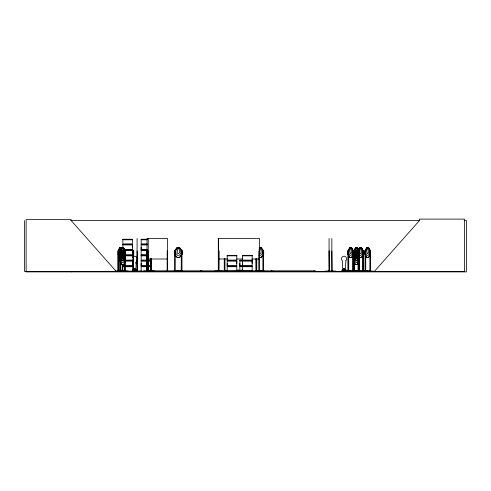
<?xml version="1.0" encoding="UTF-8"?>
<svg xmlns="http://www.w3.org/2000/svg" width="491" height="491" viewBox="0 0 491 491"><rect width="100%" height="100%" fill="white"/><g stroke="black" fill="none" stroke-linecap="round" stroke-linejoin="round"><path stroke-width="0.74" d="M132.417 247.274L132.417 244.917L122.83 244.917L122.842 247.274M145.956 265.76L141.156 265.76L141.169 263.403M147.196 249.624L141.156 249.624L141.169 247.274M227.186 265.76L227.186 261.052L236.785 261.052L236.772 265.76L227.186 265.76L227.198 263.403M236.772 263.403L236.772 261.046M242.266 265.76L239.86 265.76L239.872 263.403M242.572 265.76L242.572 261.052L252.165 261.052L252.159 265.76L242.572 265.76L242.579 263.403M252.159 263.403L252.159 261.046M132.662 271.228L132.423 271.449L133.515 271.425L133.159 271.228M140.389 271.413L140.389 271.069M141.169 271.443L145.956 271.265M144.557 271.413L144.557 271.069M148.079 271.394L148.184 270.713M152.247 271.394L152.247 271.069M328.141 271.413L328.141 271.069M333.058 271.413L333.058 271.069M335.832 271.394L325.361 271.406L325.367 271.038L335.838 271.069L335.838 271.413M133.38 271.413L133.38 271.038L141.077 271.069L141.077 271.413M343.755 268.97C344.799 269.252 343.381 268.859 344.148 268.822M120.307 248.17L119.81 252.38M122.547 255.345L122.001 258.119L122.547 260.813L123.106 260.813L123.677 259.549L123.106 255.345M355.588 250.95L356.147 248.17L356.779 248.17L357.295 252.38L356.718 253.638L356.147 253.638L355.588 250.95L353.759 254.172L353.759 257.431L355.496 260.684L357.319 260.684M356.147 251.429L355.588 255.633L356.147 256.897L356.718 256.897L357.295 254.203L356.718 251.429L356.085 251.429M356 255.345L355.447 258.119L356 260.813L356.57 260.813L357.147 259.549L356.57 255.345M146.944 271.069L146.944 271.357M146.969 271.357L147.024 238.485L167.541 238.485L167.591 271.462M114.747 271.462L128.243 271.462M121.068 271.069L121.062 271.394M149.577 271.069L149.546 271.413M121.848 247.752L121.007 250.95L121.007 253.387L122.136 255.326L123.253 255.326L124.358 253.387L124.358 250.95L123.529 247.752L121.786 247.752M117.054 271.394L117.085 271.038L117.024 271.413M122.805 271.357L122.805 264.624M358.847 250.95L359.743 247.752L361.585 247.752M351.12 271.394L351.139 271.044L351.133 271.357M356.791 271.069L356.754 271.413M259.027 249.563L259.432 248.17L260.267 248.17L261.12 250.95L261.12 252.38L260.267 253.638L259.432 253.638M345.32 271.394L344.725 271.431L345.333 271.357M350.77 271.069L350.85 271.357M355.3 271.394L355.337 271.038L355.349 271.462M360.756 271.069L360.867 271.413M362.333 271.069L362.333 271.357M367.734 271.413L367.851 271.069M343.878 268.908L343.896 269.221L343.945 268.835M134.466 269.283L134.325 268.89L134.847 268.97M134.27 269.056L134.466 268.822M232.587 271.462L235.925 271.394M177.055 247.752L175.796 250.95L175.796 253.387L177.478 255.326L179.147 255.326L180.798 253.387L180.798 250.95L179.559 247.752L177.042 247.752L174.538 250.95L174.52 271.419M134.847 269.136L134.258 269.209L134.614 268.822M173.575 271.462L174.919 271.038L174.937 271.462M173.931 271.394L173.98 271.038L173.998 271.462M255.13 271.462L256.419 271.394M256.099 271.413L256.081 258.548L256.204 271.462M223.743 271.462L224.117 271.357M118.196 250.95L119.779 247.667M120.068 271.462L120.117 250.919L121.823 247.667M123.591 251.005L121.848 251.005L121.007 254.203L121.007 256.646L122.136 258.579L123.253 258.579L124.358 256.646L124.358 254.203L123.529 251.005L125.205 254.203L123.529 257.345L121.848 257.345L120.172 254.148L121.823 250.926L122.4 248.17L122.959 248.17L123.529 250.95L123.529 252.38L122.959 253.638L122.4 253.638L121.854 250.95L123.615 250.926M120.172 254.203L121.885 250.926M121.909 251.005L120.049 254.172L120.049 250.919L121.762 247.667L123.554 247.667L125.26 250.919L125.328 257.431L125.328 254.172L123.554 250.926M121.909 254.841L123.701 254.841L125.414 258.088L125.414 261.347L123.701 264.6L121.909 264.6L120.197 261.347L120.197 258.088L121.971 254.841M120.264 261.347L120.264 258.088L121.995 254.921L121.154 258.119L121.154 260.561L122.284 262.495L123.401 262.495L124.511 260.561L124.511 258.119L123.677 254.921L121.934 254.921M125.26 254.172L123.554 257.425L121.823 257.425L120.049 254.172M123.529 260.598L125.273 257.401M123.554 260.684L125.328 257.431M123.64 264.6L125.352 261.316M357.73 256.775L359.117 254.172L359.117 250.919L357.38 247.667L355.558 247.667L353.821 250.919L354.422 250.95L354.422 258.548M355.619 247.667L353.876 250.95L353.759 257.431M355.306 256.701L353.937 254.148L355.582 251.005L354.729 254.203L354.729 256.646L355.877 258.579L357.012 258.579L358.142 256.646L358.142 254.203L357.295 251.005L355.521 251.005M357.147 264.514L358.976 261.347L357.233 264.6L355.41 264.6L353.673 261.347L353.673 258.088L355.472 254.841L357.233 254.841L358.976 258.088L358.909 261.347M355.502 264.514L353.79 261.316L353.79 258.119L355.502 254.921M357.233 260.598L359.001 257.401M357.258 260.684L359.056 257.431L359.001 250.95L357.295 247.752L358.142 250.95L358.142 253.387L357.012 255.326L355.877 255.326L354.729 253.387L354.729 250.95L355.582 247.752L357.356 247.752M357.172 264.6L358.915 261.316L358.853 258.119L357.147 254.921L357.994 258.119L357.994 260.561L356.865 262.495L355.73 262.495L354.582 260.561L354.582 258.119L355.441 254.921L357.209 254.921M353.624 270.713L353.624 271.462L353.569 250.95L352.851 250.668M347.916 250.919L349.733 247.667L351.636 247.667L353.452 250.919L353.391 254.172L351.574 257.425L349.733 257.425L347.916 254.172L347.916 250.919L348.542 250.95L348.542 271.462M349.795 247.667L347.978 250.95L348.051 271.462L348.082 270.713M351.636 257.425L353.33 254.148M358.264 250.269L359.713 247.667L361.615 247.667L363.432 250.919L363.432 254.172L361.554 257.425M359.774 247.667L358.313 250.312L359.805 247.752M366.795 257.425L364.917 254.172L364.917 250.919L366.734 247.667L368.637 247.667L370.453 250.919L370.435 271.462M368.606 257.345L366.765 257.345L364.979 254.148L364.979 250.919L366.795 247.667M361.529 257.345L363.432 254.172M368.551 257.345L370.392 254.148M368.575 257.425L370.453 254.172L370.331 250.95L368.551 247.752L369.435 250.95L369.435 253.387L368.256 255.326L367.065 255.326L365.869 253.387L365.869 250.95L366.765 247.752L368.606 247.752M182.063 254.148L179.546 257.345L177.042 257.345L174.538 254.148M182.149 254.172L179.589 257.425L177.005 257.425L174.458 254.172L174.458 250.919L177.012 247.667L179.602 247.667L182.149 250.919L182.149 254.172L182.136 250.919M259.205 257.425L261.157 257.425L263.692 254.172L263.704 250.919L261.144 247.667L259.205 247.667M261.157 257.425L263.704 254.172M133.656 254.148L132.392 255.743L133.736 254.172L133.736 250.919L132.453 249.293M374.351 271.462L419.424 220.606L419.424 219.109L464.492 219.109L464.492 271.462L24.55 271.462L24.55 220.606M133.583 271.443L133.656 250.95L132.895 250.68M134.755 271.327L134.89 271.449M135.35 271.327L135.78 271.443L135.491 271.124L135.019 271.437L136.547 271.425L135.228 271.228M346.247 271.455L345.995 271.124L341.632 271.431L342.233 271.425M342.454 270.854L342.454 269.786L342.135 269.786L341.896 271.278M345.676 270.854L346.002 269.786L345.701 271.431L345.995 271.259L345.461 271.443L345.774 270.854M227.161 271.449L236.625 271.253M359.363 250.901L358.54 250.668M146.803 271.406L146.834 270.713M118.693 250.913L118 250.95L117.95 271.462M359.363 250.938L359.302 271.462M369.864 250.913L369.889 271.462L369.833 270.713M132.588 271.278L133.129 271.443M133.19 271.327L154.567 271.462M133.62 271.455L133.374 271.124L132.852 271.437L132.92 269.786L132.601 269.786M134.718 271.449L135.043 271.449M135.363 270.332L135.473 271.462L135.755 271.271M132.478 271.443L136.467 271.124C137.425 271.535 135.541 271.486 136.467 271.124L136.467 269.786L136.148 269.786L136.173 270.854M342.153 271.124L342.46 271.425L341.932 271.124M345.498 271.455L345.247 271.124L344.952 271.431L373.553 271.462M141.15 255.13L145.956 255.32M141.113 271.284L141.169 266.711L145.956 266.711M352.869 250.944L352.888 271.462M227.161 271.278L227.198 266.711L236.785 266.711L236.785 270.498M120.626 250.919L119.921 250.95L119.964 271.462M132.625 269.786L132.957 271.437L132.908 250.668M70.63 220.606L419.658 220.606M464.148 220.606L466.45 220.606L466.45 271.891L26.133 271.891L26.133 219.643L71.207 219.643L71.207 220.606L116.275 271.462M122.824 239.234L132.435 239.234M141.15 239.234L147.202 239.234M147.202 239.424L141.15 239.424L141.169 243.966L147.196 243.966M122.842 239.706L132.417 239.706M141.169 239.706L147.196 239.706M122.848 239.712L132.404 239.712M141.175 239.712L147.196 239.712M122.762 244.297L132.496 244.297M141.089 244.297L147.214 244.297M122.762 244.586L132.496 244.586M141.089 244.586L147.214 244.586M147.196 244.917L141.156 244.917L141.156 249.624M121.369 247.667L119.712 247.667L118.147 250.919L118.208 271.462M119.736 247.752L121.345 247.752M259.223 247.752L261.114 247.752L262.354 250.95L262.354 253.387L260.703 255.326L259.033 255.326M351.605 247.752L349.764 247.752L348.868 250.95L348.868 253.387L350.065 255.326L351.255 255.326L352.434 253.387L352.434 250.95L351.55 247.752L353.33 250.95L353.293 271.462L353.189 270.713M120.24 248.17L120.823 248.17L121.081 249.563M351.004 248.17L350.347 248.17L349.77 250.95L350.347 253.638L350.942 253.638L351.55 252.38L350.942 248.17M368.005 248.17L367.348 248.17L366.771 250.95L367.348 253.638L367.943 253.638L368.551 252.38L367.943 248.17M124.235 249.624L132.429 249.624L132.429 244.917M125.193 249.956L132.496 249.956M141.089 249.956L147.214 249.956M125.193 250.25L132.496 250.25M141.089 250.25L147.214 250.25M124.235 250.576L132.429 250.576M147.196 250.576L141.156 250.576L141.156 255.117L145.956 255.117M120.583 250.668L120.583 257.787M181.326 250.668L181.351 271.462M362.781 250.668L363.549 250.95L363.518 271.462M124.671 250.95L125.26 250.919M137.087 250.95L137.357 271.462M148.264 250.95L148.528 271.462M167.541 250.95L167.192 250.95L167.155 271.462M174.526 250.95L175.287 250.938L175.25 271.462M218.292 250.95L219.158 250.95L219.078 271.462M259.487 250.95L258.794 250.95L258.794 271.462M262.869 250.95L263.593 250.95L263.612 271.443M329.074 250.95L329.344 271.462L329.338 250.95M331.848 250.95L332.119 271.462M355.496 250.926L357.319 250.926L359.056 254.172L357.319 257.425L355.558 257.425L353.821 254.172M364.917 250.919L365.734 250.95M123.02 251.429L122.4 251.429L121.854 254.203L122.4 256.897L122.959 256.897L123.529 255.633L122.959 251.429M120.062 255.326L119.031 253.387L119.031 250.95L119.804 247.752L118.263 250.95L118.147 254.172L119.779 257.425L118.196 254.148M146.656 254.172L146.772 250.95M347.916 254.172L349.825 257.345M359.117 254.172L357.258 250.926M125.236 254.995L132.417 254.995M141.169 254.995L145.956 254.995M125.223 255.13L132.435 255.117M125.223 255.32L132.435 255.32M227.186 255.345L236.785 255.345M242.572 255.345L252.165 255.345M125.223 255.369L132.435 255.369M141.15 255.369L145.956 255.357M227.18 255.369L236.791 255.369M242.56 255.369L252.178 255.369M125.223 255.535L132.435 255.547M145.956 255.559L141.15 255.547L141.169 260.101L145.956 260.101M125.236 255.836L132.417 255.836M141.169 255.836L145.956 255.836M227.198 255.836L236.772 255.836M242.579 255.836L252.159 255.836M119.736 257.345L118.263 254.148M259.223 257.345L261.114 257.345M349.764 257.345L351.605 257.345M353.876 257.401L355.558 260.684M355.582 257.345L357.295 257.345M359.743 257.345L361.585 257.345M359.713 257.425L361.615 257.425M366.734 257.425L368.637 257.425M123.615 254.921L125.414 258.088M147.024 258.996L167.541 258.996M218.458 258.996L227.579 258.996M236.693 258.996L242.775 258.996M251.889 258.996L259.487 258.996M125.23 260.101L132.429 260.101M147.196 260.101L150.59 260.101M239.86 260.101L242.266 260.101M125.193 260.426L132.496 260.426M141.089 260.426L145.956 260.426M147.214 260.426L150.657 260.426M227.118 260.426L236.846 260.426M239.792 260.426L242.229 260.426M242.505 260.426L252.233 260.426M121.848 260.598L123.591 260.598M355.521 260.598L357.295 260.598M123.615 260.684L121.823 260.684L120.117 257.431L120.172 250.95M125.193 260.721L132.496 260.721M141.089 260.721L145.956 260.721M147.214 260.721L150.657 260.721M227.118 260.721L236.846 260.721M239.792 260.721L242.229 260.721M242.505 260.721L252.233 260.721M125.23 261.052L132.429 261.052M145.956 261.046L141.156 261.052L141.156 265.76M147.196 261.046L150.59 261.052M242.266 261.046L239.86 261.052L239.86 265.76M120.197 261.347L121.995 264.514M121.934 264.514L123.677 264.514M355.441 264.514L357.209 264.514M122.83 265.76L132.429 265.76M147.196 265.76L150.59 265.76M122.762 266.091L132.496 266.091M141.089 266.091L145.956 266.091M147.214 266.091L150.657 266.091M227.118 266.091L236.846 266.091M239.792 266.091L242.229 266.091M242.505 266.091L252.233 266.091M122.762 266.38L132.496 266.38M141.089 266.38L145.956 266.38M147.214 266.38L150.657 266.38M227.118 266.38L236.846 266.38M239.792 266.38L242.229 266.38M242.505 266.38L252.233 266.38M122.83 266.711L132.429 266.711M147.196 266.711L150.59 266.711M242.266 266.711L239.86 266.711L239.86 271.253M133.251 270.473L135.817 270.473L136.345 260.586A2.565 2.565 0 0 0 136.093 256.744A2.565 2.565 0 0 0 132.312 257.493M133.589 270.645L134.196 270.645M134.829 270.645L135.264 270.645M343.086 270.645L343.952 270.645M344.363 270.645L344.799 270.645M117.932 270.713L118.699 270.713M119.853 270.713L120.651 270.713M122.106 270.713L122.873 270.713M132.865 270.713L133.718 270.713L133.718 271.462M137.437 270.713L137.014 270.713L137.007 271.462M146.441 270.713L147.41 270.713M148.184 270.713L148.607 270.713L148.607 271.462M167.161 270.713L167.578 270.713M181.234 270.713L182.118 270.713M256.007 270.713L256.885 270.713L256.885 271.462M259.567 270.713L258.714 270.713L258.714 271.462M262.789 270.713L263.673 270.713L263.673 271.462M329.418 270.713L328.995 270.713L329.031 271.462L329.08 238.485M347.984 270.713L348.8 270.713M353.637 270.713L352.82 270.713L352.833 271.462M353.882 270.713L354.686 270.713M359.32 270.713L357.964 270.713L357.976 271.462M362.8 270.713L363.616 270.713M364.985 270.713L365.801 270.713L365.789 271.462M369.821 270.713L370.637 270.713M132.92 270.854L136.246 270.854M118.472 270.928L124.616 270.928M146.981 270.928L150.841 270.928M175.299 270.928L181.271 270.928M225.025 270.928L227.265 270.928M256.854 270.928L262.826 270.928M348.604 270.928L353.023 270.928M354.477 270.928L358.725 270.928M359.289 270.928L363.002 270.928M365.605 270.928L370.024 270.928M115.735 271.069L127.991 271.069L128.028 271.413M154.37 271.413L154.334 271.044L143.507 271.038L143.519 271.462M173.943 271.069L174.937 271.038M181.682 271.069L182.621 271.069L182.572 271.462M259.647 271.069L259.653 271.413M263.188 271.038L264.176 271.069L264.127 271.462M122.842 271.13L124.254 271.13M125.236 271.13L132.417 271.13M141.169 271.13L145.956 271.13M147.19 271.13L150.584 271.13M227.198 271.13L236.607 271.13M239.872 271.13L241.29 271.13M243.223 271.13L252.159 271.13M124.229 271.265L122.75 271.406L122.818 270.713M125.223 271.265L132.625 271.443M147.202 271.265L150.602 271.253M241.259 271.265L239.854 271.449M243.205 271.253L252.178 271.253L252.159 266.711L242.572 266.711L242.572 270.498M182.996 271.462L181.738 271.413M260.021 271.443L259.696 271.413M264.551 271.462L263.293 271.413M345.774 271.259L346.075 271.425L345.768 271.124M343.117 271.443L342.902 271.124C342.319 271.498 343.27 271.48 342.675 271.124L342.436 271.462M232.292 271.462L231.918 271.357M133.736 271.038L133.822 271.413M182.02 271.413L182.087 270.713M240.111 271.069L240.062 271.462M240.124 271.394L243.462 271.443L243.426 270.179L240.866 270.179L240.866 271.462M366.243 271.038L366.304 271.413M356.263 271.038L356.251 271.462L356.411 271.069M362.045 271.038L362.07 271.357M122.228 271.038L122.216 271.462M154.334 271.044L154.303 271.462M119.73 271.069L119.7 271.462M261.102 247.752L263.618 250.95M179.546 247.752L182.063 250.95L181.314 250.68M359.246 254.031L360.044 255.326L361.235 255.326L362.413 253.387L362.413 250.95L361.529 247.752M368.575 247.667L370.392 250.95M361.554 247.667L363.371 250.95L363.358 271.462M359.031 256.063L359.805 257.345M358.989 256.124L359.774 257.425M351.574 247.667L353.391 250.95M357.319 247.667L359.062 250.95L359.105 271.462M123.493 247.667L125.205 250.95M123.468 247.752L125.144 250.95L125.107 271.462M121.909 260.598L120.172 257.401L121.885 260.684M120.258 261.316L121.971 264.6M133.19 269.946L132.717 260.586A2.565 2.565 0 0 1 132.312 260.058M373.252 271.462L373.252 271.038L345.357 271.038L345.369 271.462M370.625 271.462L370.57 250.95L369.797 250.68M370.539 270.713L370.539 271.462M370.294 270.713L370.269 271.462M367.814 271.038L367.814 271.462M365.734 254.749L365.703 271.462M365.605 270.713L365.605 271.462L365.543 250.95M365.433 270.713L365.433 271.462M365.052 250.95L365.052 271.462L364.997 270.713M363.42 270.713L363.42 271.462M363.272 270.713L363.248 271.462M363.058 254.749L363.002 271.462M362.898 270.713L362.898 271.462M362.8 250.698L362.812 271.462M358.97 270.713L358.939 271.462M358.608 270.713L358.608 271.462L358.583 261.586M358.51 250.698L358.583 257.787M358.412 270.713L358.442 271.462M358.166 270.713L358.166 271.462M358.031 262.347L358.031 271.462M354.619 261.586L354.674 271.462M354.594 270.713L354.594 271.462M354.422 261.586L354.477 271.462M354.336 270.713L354.312 271.462M354.263 270.713L354.232 271.462M354.152 250.95L354.152 254.749M354.152 261.586L354.152 271.462M354.097 270.713L354.097 271.462M353.956 250.95L353.956 257.787M353.956 261.586L353.901 271.462M353.735 258.088L353.735 261.347M353.434 270.713L353.434 271.462M353.078 254.749L353.078 271.462M353.023 270.713L353.023 271.462M350.813 271.038L350.813 271.462M348.788 270.713L348.788 271.462M348.733 254.749L348.708 271.462M348.604 270.713L348.604 271.462M348.463 270.713L348.432 271.462M348.358 270.713L348.328 271.462M348.242 250.95L348.242 271.462M345.836 271.124L342.031 270.854M344.664 270.854L344.664 268.614L343.491 268.614L343.491 270.854M342.43 269.786L342.43 270.854M332.204 271.462L332.204 270.713L331.775 270.713L331.769 271.462M331.855 238.485L331.848 271.462M315.504 271.462L315.504 270.823L147.644 270.823L147.644 271.462M314.007 270.823L314.007 271.462M272.984 270.823L272.984 271.462M271.732 270.823L271.732 271.462M271.486 270.823L271.486 271.462M271.167 270.823L271.167 271.462M263.563 250.95L263.563 271.462M262.992 270.713L262.986 271.462M262.869 250.68L262.906 271.462M262.826 270.713L262.789 271.462M259.543 271.462L259.487 238.485L218.458 238.485L218.538 271.462L218.563 250.95M259.408 270.713L259.408 271.462M258.874 270.713L258.874 271.462M256.805 258.548L256.738 271.462L256.689 270.713M256.492 271.462C256.879 270.719 255.038 270.75 255.553 271.462M256.204 270.713L256.204 271.462M242.935 270.179L242.935 271.462M242.143 270.179L242.143 271.462M241.333 270.179L241.333 271.462M239.436 271.462L239.436 270.179L236.877 270.179L236.877 271.462M238.939 270.179L238.939 271.462M238.147 270.179L238.147 271.462M237.343 270.179L237.343 271.462M225.025 271.462L225.025 270.713L224.172 270.713L224.172 271.462M224.946 258.548L224.946 271.462M224.866 270.713L224.866 271.462M224.332 270.713L224.332 271.462M224.252 258.548L224.252 271.462M219.238 271.462L219.232 270.713L218.219 270.713L218.219 271.462M218.378 270.713L218.403 271.462M218.299 238.485L218.292 271.462M201.924 270.823L201.924 271.462M200.991 270.823L200.991 271.462M200.426 270.823L200.426 271.462M182.008 250.95L181.965 271.462M181.922 270.713L181.915 271.462M181.431 270.713L181.437 271.462M181.314 254.749L181.234 271.462M175.33 271.462L175.299 270.713L174.452 270.713L174.452 271.462M175.127 270.713L175.177 271.462M174.649 270.713L174.649 271.462M167.499 270.713L167.499 271.462M167.235 270.713L167.235 271.462M151.363 271.462L151.363 270.713L150.614 270.713L150.633 271.462M151.314 258.548L151.314 271.462M151.154 270.713L151.154 271.462L151.105 258.548M150.97 270.713L151.025 271.462M150.89 258.548L150.89 271.462M150.841 270.713L150.841 271.462M150.682 258.548L150.663 271.462M149.141 270.823L149.141 271.462M148.264 238.485L148.208 271.462M147.41 271.462L147.374 250.95L146.508 250.95L146.49 271.462M147.331 270.713L147.331 271.462M147.19 270.713L147.19 271.462M147.14 258.548L147.159 271.462M146.723 250.919L146.717 271.462M137.443 270.713L137.443 271.462M137.093 238.485L137.087 271.462M135.178 271.05L135.135 268.614L133.957 268.614L133.957 270.854M132.38 250.95L132.38 253.387M125.346 258.088L125.346 261.347M125.187 271.462L125.187 270.713L124.401 270.713L124.419 271.462M124.984 270.713L124.984 271.462M124.935 263.102L124.935 270.701M124.782 270.713L124.782 271.462M124.702 250.68L124.671 257.787M124.671 261.586L124.671 271.462M124.616 270.713L124.616 271.462M124.475 261.586L124.493 271.462M122.492 270.713L122.498 271.462M122.382 264.624L122.333 271.462M122.167 264.624L122.124 271.462M121.099 271.038L121.099 271.462M120.583 261.586L120.639 271.462M120.559 270.713L120.559 271.462M120.234 270.713L120.203 271.462M118.632 250.68L118.681 271.462M118.613 270.713L118.613 271.462M118.012 270.713L118.012 271.462M71.207 271.462L71.207 271.891M135.737 262.433A1.712 1.712 0 0 1 135.737 263.317M132.877 264.084A1.712 1.712 0 0 1 132.607 262.016M214.585 271.357L222.282 271.413L222.276 271.038L214.585 271.044L214.585 271.357M121.553 257.953L122.412 255.572C120.522 252.926 122.118 251.797 122.719 255.075C123.339 251.791 124.831 252.945 122.996 255.553C124.953 258.346 123.29 259.457 122.695 256.026L121.915 258.094L121.559 257.928M354.987 257.953L355.478 258.094L356.276 256.026C356.889 259.494 358.78 258.321 356.583 255.553C358.393 252.975 357.018 251.76 356.3 255.075C355.588 251.773 354.121 252.951 355.987 255.572L354.987 257.928M345.879 260.586L345.345 270.473L342.779 270.473L342.252 260.586A2.565 2.565 0 0 1 342.252 256.965A2.565 2.565 0 0 1 345.879 256.965A2.565 2.565 0 0 1 345.879 260.586M360.326 248.17L359.75 252.38L360.326 253.638L360.922 253.638L361.529 252.38L361.529 250.95L360.922 248.17L360.326 248.17M177.877 248.17L177.067 252.38L177.877 253.638L178.712 253.638L179.565 252.38L179.565 250.95L178.712 248.17L177.877 248.17M132.435 239.424L122.824 239.405L122.842 243.966L132.429 243.966L132.429 239.424M236.791 255.559L227.18 255.535L227.198 260.101L236.785 260.101L236.785 255.559M252.178 255.547L242.56 255.535L242.579 260.101L252.165 260.101L252.165 255.559M118.319 271.462L118.319 270.713L118.288 271.462"/></g></svg>
